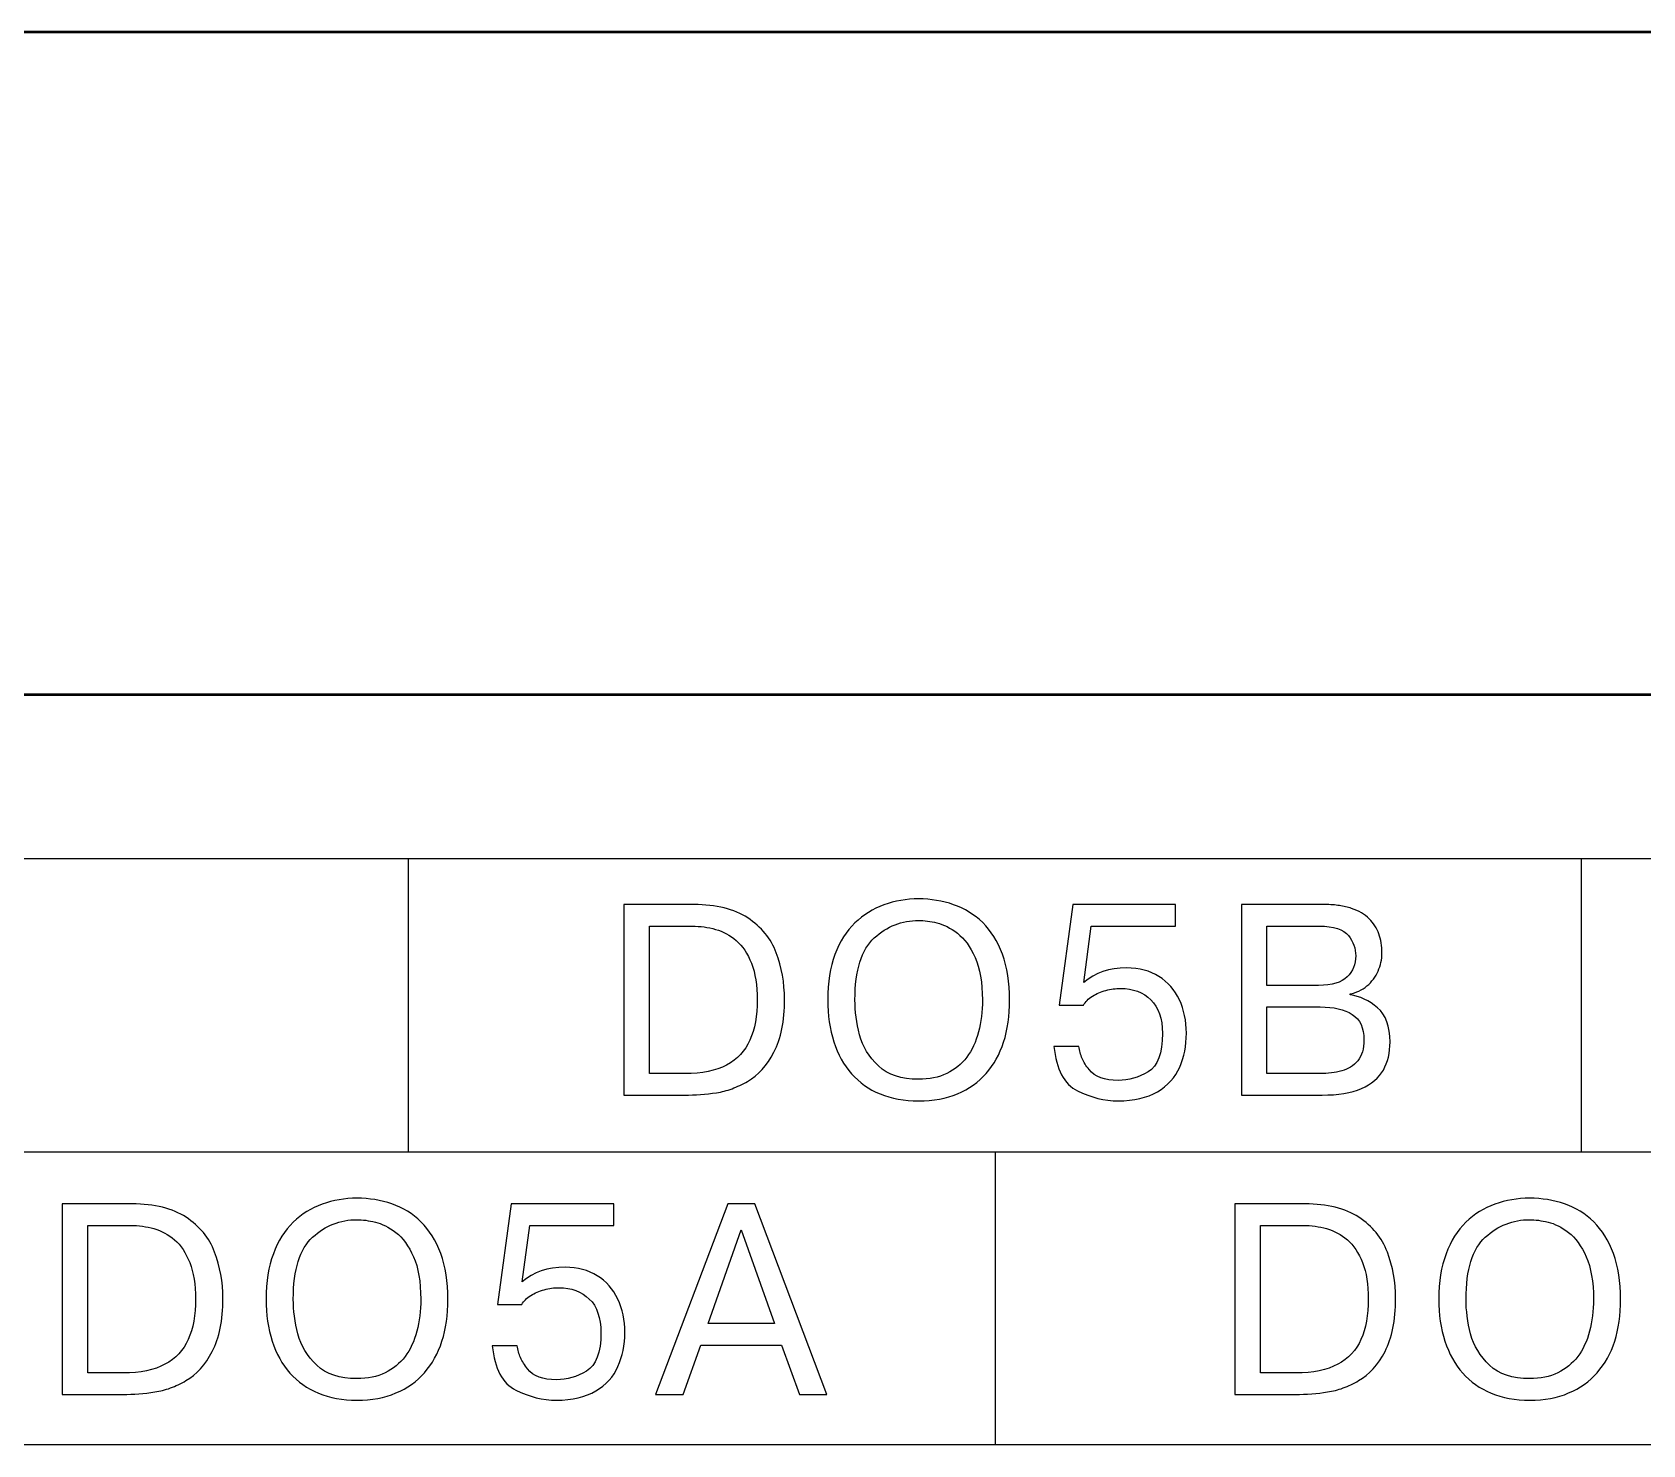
# Model space of a CAD drawing. Header units: millimetres. Extents: x 3520 to 8864, y 403 to 1747.
# Drawn here: x 5630.289 to 5631.541, y 869.368 to 870.467 of the extents above; entities that cross this region are included whole.
import ezdxf

# ---------------------------------------------------------------- set-up
doc = ezdxf.new("R2010")
doc.units = ezdxf.units.MM
doc.layers.add('main', color=5, linetype='Continuous', lineweight=50)
doc.layers.add('text', color=250, linetype='Continuous')

msp = doc.modelspace()

# ---------------------------------------------------------------- linework, layer by layer
at = {"layer": 'main', "color": 0, "linetype": 'Continuous'}
for p, q in [((5635.9879, 870.4665, 1518.358), (5628.4279, 870.4665, 1518.358)), ((5628.4279, 869.9513, 1518.358), (5635.9879, 869.9513, 1518.358))]:
    msp.add_line(p, q, dxfattribs=at)
at = {"layer": 'text', "color": 0}
for points, knots in [([(5628.8655, 869.3678, 1518.358), (5628.8655, 869.3678, 1518.358), (5635.4895, 869.3678, 1518.358), (5635.4895, 869.3678, 1518.358), (5635.4895, 869.3678, 1518.358), (5635.4895, 869.3678, 1518.358), (5635.4895, 869.8238, 1518.358), (5635.4895, 869.8238, 1518.358), (5635.4895, 869.8238, 1518.358), (5635.4895, 869.8238, 1518.358), (5628.8655, 869.8238, 1518.358), (5628.8655, 869.8238, 1518.358), (5628.8655, 869.8238, 1518.358), (5628.8655, 869.8238, 1518.358), (5628.8655, 869.3678, 1518.358), (5628.8655, 869.3678, 1518.358)], [0, 0, 0, 0, 0.25, 0.25, 0.25, 0.25, 0.5, 0.5, 0.5, 0.5, 0.75, 0.75, 0.75, 0.75, 1, 1, 1, 1]), ([(5630.7488, 869.788, 1518.358), (5630.7488, 869.788, 1518.358), (5630.8033, 869.788, 1518.358), (5630.8033, 869.788, 1518.358), (5630.8033, 869.788, 1518.358), (5630.8207, 869.788, 1518.358), (5630.8347, 869.7845, 1518.358), (5630.8452, 869.7776, 1518.358), (5630.8452, 869.7776, 1518.358), (5630.8558, 869.7706, 1518.358), (5630.8632, 869.7616, 1518.358), (5630.8674, 869.7505, 1518.358), (5630.8674, 869.7505, 1518.358), (5630.8716, 869.7394, 1518.358), (5630.8738, 869.7273, 1518.358), (5630.8738, 869.7143, 1518.358), (5630.8738, 869.7143, 1518.358), (5630.8738, 869.6973, 1518.358), (5630.871, 869.6836, 1518.358), (5630.8656, 869.6732, 1518.358), (5630.8656, 869.6732, 1518.358), (5630.8601, 869.6628, 1518.358), (5630.8533, 869.6552, 1518.358), (5630.8451, 869.6505, 1518.358), (5630.8451, 869.6505, 1518.358), (5630.8411, 869.6482, 1518.358), (5630.837, 869.6463, 1518.358), (5630.833, 869.6448, 1518.358), (5630.833, 869.6448, 1518.358), (5630.829, 869.6433, 1518.358), (5630.825, 869.6422, 1518.358), (5630.8208, 869.6416, 1518.358), (5630.8208, 869.6416, 1518.358), (5630.8128, 869.6404, 1518.358), (5630.8044, 869.6398, 1518.358), (5630.7958, 869.6398, 1518.358), (5630.7958, 869.6398, 1518.358), (5630.7958, 869.6398, 1518.358), (5630.7488, 869.6398, 1518.358), (5630.7488, 869.6398, 1518.358), (5630.7488, 869.6398, 1518.358), (5630.7488, 869.6398, 1518.358), (5630.7488, 869.788, 1518.358), (5630.7488, 869.788, 1518.358)], [0, 0, 0, 0, 0.090909, 0.090909, 0.090909, 0.090909, 0.181818, 0.181818, 0.181818, 0.181818, 0.272727, 0.272727, 0.272727, 0.272727, 0.363636, 0.363636, 0.363636, 0.363636, 0.454545, 0.454545, 0.454545, 0.454545, 0.545455, 0.545455, 0.545455, 0.545455, 0.636364, 0.636364, 0.636364, 0.636364, 0.727273, 0.727273, 0.727273, 0.727273, 0.818182, 0.818182, 0.818182, 0.818182, 0.909091, 0.909091, 0.909091, 0.909091, 1, 1, 1, 1]), ([(5630.9781, 869.6353, 1518.358), (5630.9669, 869.6353, 1518.358), (5630.9568, 869.6371, 1518.358), (5630.9481, 869.6407, 1518.358), (5630.9481, 869.6407, 1518.358), (5630.9394, 869.6443, 1518.358), (5630.932, 869.6496, 1518.358), (5630.9259, 869.6564, 1518.358), (5630.9259, 869.6564, 1518.358), (5630.9199, 869.6632, 1518.358), (5630.9153, 869.6715, 1518.358), (5630.9121, 869.6813, 1518.358), (5630.9121, 869.6813, 1518.358), (5630.909, 869.6911, 1518.358), (5630.9074, 869.702, 1518.358), (5630.9074, 869.7139, 1518.358), (5630.9074, 869.7139, 1518.358), (5630.9074, 869.7274, 1518.358), (5630.9093, 869.7391, 1518.358), (5630.913, 869.7492, 1518.358), (5630.913, 869.7492, 1518.358), (5630.9168, 869.7592, 1518.358), (5630.9219, 869.7674, 1518.358), (5630.9285, 869.7737, 1518.358), (5630.9285, 869.7737, 1518.358), (5630.935, 869.78, 1518.358), (5630.9426, 869.7847, 1518.358), (5630.9511, 869.7878, 1518.358), (5630.9511, 869.7878, 1518.358), (5630.9596, 869.7909, 1518.358), (5630.9686, 869.7924, 1518.358), (5630.9781, 869.7924, 1518.358), (5630.9781, 869.7924, 1518.358), (5630.9877, 869.7924, 1518.358), (5630.9967, 869.7909, 1518.358), (5631.0053, 869.7879, 1518.358), (5631.0053, 869.7879, 1518.358), (5631.0138, 869.7849, 1518.358), (5631.0213, 869.7803, 1518.358), (5631.0279, 869.774, 1518.358), (5631.0279, 869.774, 1518.358), (5631.0344, 869.7676, 1518.358), (5631.0395, 869.7595, 1518.358), (5631.0432, 869.7494, 1518.358), (5631.0432, 869.7494, 1518.358), (5631.0469, 869.7393, 1518.358), (5631.0488, 869.7274, 1518.358), (5631.0488, 869.7139, 1518.358), (5631.0488, 869.7139, 1518.358), (5631.0488, 869.7015, 1518.358), (5631.0473, 869.6906, 1518.358), (5631.0442, 869.6811, 1518.358), (5631.0442, 869.6811, 1518.358), (5631.0411, 869.6716, 1518.358), (5631.0366, 869.6634, 1518.358), (5631.0306, 869.6567, 1518.358), (5631.0306, 869.6567, 1518.358), (5631.0246, 869.6499, 1518.358), (5631.0172, 869.6446, 1518.358), (5631.0084, 869.6409, 1518.358), (5631.0084, 869.6409, 1518.358), (5630.9996, 869.6372, 1518.358), (5630.9895, 869.6353, 1518.358), (5630.9781, 869.6353, 1518.358)], [0, 0, 0, 0, 0.0625, 0.0625, 0.0625, 0.0625, 0.125, 0.125, 0.125, 0.125, 0.1875, 0.1875, 0.1875, 0.1875, 0.25, 0.25, 0.25, 0.25, 0.3125, 0.3125, 0.3125, 0.3125, 0.375, 0.375, 0.375, 0.375, 0.4375, 0.4375, 0.4375, 0.4375, 0.5, 0.5, 0.5, 0.5, 0.5625, 0.5625, 0.5625, 0.5625, 0.625, 0.625, 0.625, 0.625, 0.6875, 0.6875, 0.6875, 0.6875, 0.75, 0.75, 0.75, 0.75, 0.8125, 0.8125, 0.8125, 0.8125, 0.875, 0.875, 0.875, 0.875, 0.9375, 0.9375, 0.9375, 0.9375, 1, 1, 1, 1]), ([(5631.0833, 869.6777, 1518.358), (5631.0833, 869.6777, 1518.358), (5631.1027, 869.6777, 1518.358), (5631.1027, 869.6777, 1518.358), (5631.1027, 869.6777, 1518.358), (5631.1032, 869.6743, 1518.358), (5631.1041, 869.6712, 1518.358), (5631.1053, 869.6683, 1518.358), (5631.1053, 869.6683, 1518.358), (5631.1065, 869.6655, 1518.358), (5631.1083, 869.6625, 1518.358), (5631.1107, 869.6596, 1518.358), (5631.1107, 869.6596, 1518.358), (5631.1152, 869.654, 1518.358), (5631.1227, 869.6512, 1518.358), (5631.1332, 869.6512, 1518.358), (5631.1332, 869.6512, 1518.358), (5631.1414, 869.6512, 1518.358), (5631.1492, 869.6534, 1518.358), (5631.1566, 869.6579, 1518.358), (5631.1566, 869.6579, 1518.358), (5631.164, 869.6623, 1518.358), (5631.1677, 869.6723, 1518.358), (5631.1677, 869.6878, 1518.358), (5631.1677, 869.6878, 1518.358), (5631.1677, 869.6994, 1518.358), (5631.1647, 869.7081, 1518.358), (5631.1587, 869.714, 1518.358), (5631.1587, 869.714, 1518.358), (5631.1528, 869.7198, 1518.358), (5631.1449, 869.7228, 1518.358), (5631.1351, 869.7228, 1518.358), (5631.1351, 869.7228, 1518.358), (5631.1313, 869.7228, 1518.358), (5631.1275, 869.7222, 1518.358), (5631.1237, 869.7212, 1518.358), (5631.1237, 869.7212, 1518.358), (5631.1199, 869.7202, 1518.358), (5631.1165, 869.7187, 1518.358), (5631.1133, 869.7167, 1518.358), (5631.1133, 869.7167, 1518.358), (5631.1101, 869.7147, 1518.358), (5631.1077, 869.7124, 1518.358), (5631.1062, 869.7098, 1518.358), (5631.1062, 869.7098, 1518.358), (5631.1062, 869.7098, 1518.358), (5631.0874, 869.7098, 1518.358), (5631.0874, 869.7098, 1518.358), (5631.0874, 869.7098, 1518.358), (5631.0874, 869.7098, 1518.358), (5631.0979, 869.788, 1518.358), (5631.0979, 869.788, 1518.358), (5631.0979, 869.788, 1518.358), (5631.0979, 869.788, 1518.358), (5631.1779, 869.788, 1518.358), (5631.1779, 869.788, 1518.358), (5631.1779, 869.788, 1518.358), (5631.1779, 869.788, 1518.358), (5631.1779, 869.7712, 1518.358), (5631.1779, 869.7712, 1518.358), (5631.1779, 869.7712, 1518.358), (5631.1779, 869.7712, 1518.358), (5631.1124, 869.7712, 1518.358), (5631.1124, 869.7712, 1518.358), (5631.1124, 869.7712, 1518.358), (5631.1124, 869.7712, 1518.358), (5631.1066, 869.7274, 1518.358), (5631.1066, 869.7274, 1518.358), (5631.1066, 869.7274, 1518.358), (5631.1153, 869.7349, 1518.358), (5631.1264, 869.7387, 1518.358), (5631.1399, 869.7387, 1518.358), (5631.1399, 869.7387, 1518.358), (5631.1496, 869.7387, 1518.358), (5631.158, 869.7365, 1518.358), (5631.165, 869.7321, 1518.358), (5631.165, 869.7321, 1518.358), (5631.172, 869.7277, 1518.358), (5631.1773, 869.7217, 1518.358), (5631.1809, 869.714, 1518.358), (5631.1809, 869.714, 1518.358), (5631.1845, 869.7063, 1518.358), (5631.1863, 869.6976, 1518.358), (5631.1863, 869.688, 1518.358), (5631.1863, 869.688, 1518.358), (5631.1863, 869.6782, 1518.358), (5631.1846, 869.6694, 1518.358), (5631.1811, 869.6615, 1518.358), (5631.1811, 869.6615, 1518.358), (5631.1776, 869.6536, 1518.358), (5631.1718, 869.6472, 1518.358), (5631.1638, 869.6424, 1518.358), (5631.1638, 869.6424, 1518.358), (5631.1558, 869.6377, 1518.358), (5631.1456, 869.6353, 1518.358), (5631.1332, 869.6353, 1518.358), (5631.1332, 869.6353, 1518.358), (5631.1227, 869.6353, 1518.358), (5631.1122, 869.6379, 1518.358), (5631.1017, 869.6431, 1518.358), (5631.1017, 869.6431, 1518.358), (5631.0912, 869.6482, 1518.358), (5631.0851, 869.6598, 1518.358), (5631.0833, 869.6777, 1518.358)], [0, 0, 0, 0, 0.038462, 0.038462, 0.038462, 0.038462, 0.076923, 0.076923, 0.076923, 0.076923, 0.115385, 0.115385, 0.115385, 0.115385, 0.153846, 0.153846, 0.153846, 0.153846, 0.192308, 0.192308, 0.192308, 0.192308, 0.230769, 0.230769, 0.230769, 0.230769, 0.269231, 0.269231, 0.269231, 0.269231, 0.307692, 0.307692, 0.307692, 0.307692, 0.346154, 0.346154, 0.346154, 0.346154, 0.384615, 0.384615, 0.384615, 0.384615, 0.423077, 0.423077, 0.423077, 0.423077, 0.461538, 0.461538, 0.461538, 0.461538, 0.5, 0.5, 0.5, 0.5, 0.538462, 0.538462, 0.538462, 0.538462, 0.576923, 0.576923, 0.576923, 0.576923, 0.615385, 0.615385, 0.615385, 0.615385, 0.653846, 0.653846, 0.653846, 0.653846, 0.692308, 0.692308, 0.692308, 0.692308, 0.730769, 0.730769, 0.730769, 0.730769, 0.769231, 0.769231, 0.769231, 0.769231, 0.807692, 0.807692, 0.807692, 0.807692, 0.846154, 0.846154, 0.846154, 0.846154, 0.884615, 0.884615, 0.884615, 0.884615, 0.923077, 0.923077, 0.923077, 0.923077, 0.961538, 0.961538, 0.961538, 0.961538, 1, 1, 1, 1]), ([(5631.2291, 869.788, 1518.358), (5631.2291, 869.788, 1518.358), (5631.2941, 869.788, 1518.358), (5631.2941, 869.788, 1518.358), (5631.2941, 869.788, 1518.358), (5631.2983, 869.788, 1518.358), (5631.302, 869.7877, 1518.358), (5631.3053, 869.7872, 1518.358), (5631.3053, 869.7872, 1518.358), (5631.3086, 869.7868, 1518.358), (5631.3118, 869.786, 1518.358), (5631.3148, 869.785, 1518.358), (5631.3148, 869.785, 1518.358), (5631.3204, 869.7831, 1518.358), (5631.325, 869.7804, 1518.358), (5631.3285, 869.777, 1518.358), (5631.3285, 869.777, 1518.358), (5631.3319, 869.7736, 1518.358), (5631.3344, 869.7696, 1518.358), (5631.336, 869.7652, 1518.358), (5631.336, 869.7652, 1518.358), (5631.3376, 869.7607, 1518.358), (5631.3384, 869.7558, 1518.358), (5631.3384, 869.7502, 1518.358), (5631.3384, 869.7502, 1518.358), (5631.3384, 869.7453, 1518.358), (5631.3374, 869.7407, 1518.358), (5631.3354, 869.7362, 1518.358), (5631.3354, 869.7362, 1518.358), (5631.3335, 869.7317, 1518.358), (5631.3306, 869.7279, 1518.358), (5631.3267, 869.7247, 1518.358), (5631.3267, 869.7247, 1518.358), (5631.3229, 869.7215, 1518.358), (5631.3185, 869.7194, 1518.358), (5631.3136, 869.7185, 1518.358), (5631.3136, 869.7185, 1518.358), (5631.3136, 869.7185, 1518.358), (5631.3136, 869.7179, 1518.358), (5631.3136, 869.7179, 1518.358), (5631.3136, 869.7179, 1518.358), (5631.3213, 869.7167, 1518.358), (5631.3284, 869.7132, 1518.358), (5631.3349, 869.7077, 1518.358), (5631.3349, 869.7077, 1518.358), (5631.3415, 869.7022, 1518.358), (5631.3447, 869.6933, 1518.358), (5631.3447, 869.6811, 1518.358), (5631.3447, 869.6811, 1518.358), (5631.3447, 869.6728, 1518.358), (5631.343, 869.6655, 1518.358), (5631.3395, 869.6593, 1518.358), (5631.3395, 869.6593, 1518.358), (5631.336, 869.6532, 1518.358), (5631.3303, 869.6484, 1518.358), (5631.3224, 869.6449, 1518.358), (5631.3224, 869.6449, 1518.358), (5631.3145, 869.6415, 1518.358), (5631.3043, 869.6398, 1518.358), (5631.2918, 869.6398, 1518.358), (5631.2918, 869.6398, 1518.358), (5631.2918, 869.6398, 1518.358), (5631.2291, 869.6398, 1518.358), (5631.2291, 869.6398, 1518.358), (5631.2291, 869.6398, 1518.358), (5631.2291, 869.6398, 1518.358), (5631.2291, 869.788, 1518.358), (5631.2291, 869.788, 1518.358)], [0, 0, 0, 0, 0.058824, 0.058824, 0.058824, 0.058824, 0.117647, 0.117647, 0.117647, 0.117647, 0.176471, 0.176471, 0.176471, 0.176471, 0.235294, 0.235294, 0.235294, 0.235294, 0.294118, 0.294118, 0.294118, 0.294118, 0.352941, 0.352941, 0.352941, 0.352941, 0.411765, 0.411765, 0.411765, 0.411765, 0.470588, 0.470588, 0.470588, 0.470588, 0.529412, 0.529412, 0.529412, 0.529412, 0.588235, 0.588235, 0.588235, 0.588235, 0.647059, 0.647059, 0.647059, 0.647059, 0.705882, 0.705882, 0.705882, 0.705882, 0.764706, 0.764706, 0.764706, 0.764706, 0.823529, 0.823529, 0.823529, 0.823529, 0.882353, 0.882353, 0.882353, 0.882353, 0.941176, 0.941176, 0.941176, 0.941176, 1, 1, 1, 1]), ([(5630.7687, 869.7712, 1518.358), (5630.7687, 869.7712, 1518.358), (5630.7687, 869.6565, 1518.358), (5630.7687, 869.6565, 1518.358), (5630.7687, 869.6565, 1518.358), (5630.7687, 869.6565, 1518.358), (5630.7964, 869.6565, 1518.358), (5630.7964, 869.6565, 1518.358), (5630.7964, 869.6565, 1518.358), (5630.8097, 869.6565, 1518.358), (5630.8204, 869.6587, 1518.358), (5630.8288, 869.6632, 1518.358), (5630.8288, 869.6632, 1518.358), (5630.8371, 869.6676, 1518.358), (5630.8432, 869.6741, 1518.358), (5630.8469, 869.6826, 1518.358), (5630.8469, 869.6826, 1518.358), (5630.8507, 869.6911, 1518.358), (5630.8526, 869.7015, 1518.358), (5630.8526, 869.7139, 1518.358), (5630.8526, 869.7139, 1518.358), (5630.8526, 869.7252, 1518.358), (5630.8511, 869.7347, 1518.358), (5630.8481, 869.7423, 1518.358), (5630.8481, 869.7423, 1518.358), (5630.8451, 869.7499, 1518.358), (5630.8411, 869.7558, 1518.358), (5630.8363, 869.76, 1518.358), (5630.8363, 869.76, 1518.358), (5630.8314, 869.7642, 1518.358), (5630.8261, 869.7671, 1518.358), (5630.8202, 869.7687, 1518.358), (5630.8202, 869.7687, 1518.358), (5630.8143, 869.7704, 1518.358), (5630.8083, 869.7712, 1518.358), (5630.8021, 869.7712, 1518.358), (5630.8021, 869.7712, 1518.358), (5630.8021, 869.7712, 1518.358), (5630.7687, 869.7712, 1518.358), (5630.7687, 869.7712, 1518.358)], [0, 0, 0, 0, 0.1, 0.1, 0.1, 0.1, 0.2, 0.2, 0.2, 0.2, 0.3, 0.3, 0.3, 0.3, 0.4, 0.4, 0.4, 0.4, 0.5, 0.5, 0.5, 0.5, 0.6, 0.6, 0.6, 0.6, 0.7, 0.7, 0.7, 0.7, 0.8, 0.8, 0.8, 0.8, 0.9, 0.9, 0.9, 0.9, 1, 1, 1, 1]), ([(5630.9781, 869.6521, 1518.358), (5630.9863, 869.6521, 1518.358), (5630.9936, 869.6536, 1518.358), (5631, 869.6566, 1518.358), (5631, 869.6566, 1518.358), (5631.0062, 869.6597, 1518.358), (5631.0114, 869.6639, 1518.358), (5631.0155, 869.6693, 1518.358), (5631.0155, 869.6693, 1518.358), (5631.0196, 869.6747, 1518.358), (5631.0226, 869.6812, 1518.358), (5631.0247, 869.6889, 1518.358), (5631.0247, 869.6889, 1518.358), (5631.0267, 869.6965, 1518.358), (5631.0277, 869.7048, 1518.358), (5631.0277, 869.7139, 1518.358), (5631.0277, 869.7139, 1518.358), (5631.0277, 869.7274, 1518.358), (5631.0258, 869.7384, 1518.358), (5631.022, 869.7468, 1518.358), (5631.022, 869.7468, 1518.358), (5631.0183, 869.7553, 1518.358), (5631.0137, 869.7616, 1518.358), (5631.0082, 869.7657, 1518.358), (5631.0082, 869.7657, 1518.358), (5631.0028, 869.7699, 1518.358), (5630.9975, 869.7725, 1518.358), (5630.9923, 869.7738, 1518.358), (5630.9923, 869.7738, 1518.358), (5630.9872, 869.775, 1518.358), (5630.9824, 869.7756, 1518.358), (5630.9781, 869.7756, 1518.358), (5630.9781, 869.7756, 1518.358), (5630.9651, 869.7756, 1518.358), (5630.9536, 869.7711, 1518.358), (5630.9436, 869.7621, 1518.358), (5630.9436, 869.7621, 1518.358), (5630.9336, 869.753, 1518.358), (5630.9286, 869.7369, 1518.358), (5630.9286, 869.7139, 1518.358), (5630.9286, 869.7139, 1518.358), (5630.9286, 869.7051, 1518.358), (5630.9298, 869.696, 1518.358), (5630.9322, 869.6868, 1518.358), (5630.9322, 869.6868, 1518.358), (5630.9346, 869.6775, 1518.358), (5630.9395, 869.6695, 1518.358), (5630.9468, 869.6625, 1518.358), (5630.9468, 869.6625, 1518.358), (5630.9542, 869.6556, 1518.358), (5630.9646, 869.6521, 1518.358), (5630.9781, 869.6521, 1518.358)], [0, 0, 0, 0, 0.076923, 0.076923, 0.076923, 0.076923, 0.153846, 0.153846, 0.153846, 0.153846, 0.230769, 0.230769, 0.230769, 0.230769, 0.307692, 0.307692, 0.307692, 0.307692, 0.384615, 0.384615, 0.384615, 0.384615, 0.461538, 0.461538, 0.461538, 0.461538, 0.538462, 0.538462, 0.538462, 0.538462, 0.615385, 0.615385, 0.615385, 0.615385, 0.692308, 0.692308, 0.692308, 0.692308, 0.769231, 0.769231, 0.769231, 0.769231, 0.846154, 0.846154, 0.846154, 0.846154, 0.923077, 0.923077, 0.923077, 0.923077, 1, 1, 1, 1]), ([(5631.249, 869.7712, 1518.358), (5631.249, 869.7712, 1518.358), (5631.249, 869.7251, 1518.358), (5631.249, 869.7251, 1518.358), (5631.249, 869.7251, 1518.358), (5631.249, 869.7251, 1518.358), (5631.289, 869.7251, 1518.358), (5631.289, 869.7251, 1518.358), (5631.289, 869.7251, 1518.358), (5631.2996, 869.7251, 1518.358), (5631.3071, 869.7273, 1518.358), (5631.3114, 869.7317, 1518.358), (5631.3114, 869.7317, 1518.358), (5631.3158, 869.7361, 1518.358), (5631.318, 869.7416, 1518.358), (5631.318, 869.7482, 1518.358), (5631.318, 869.7482, 1518.358), (5631.318, 869.7538, 1518.358), (5631.3161, 869.7591, 1518.358), (5631.3124, 869.7639, 1518.358), (5631.3124, 869.7639, 1518.358), (5631.3086, 869.7688, 1518.358), (5631.301, 869.7712, 1518.358), (5631.2897, 869.7712, 1518.358), (5631.2897, 869.7712, 1518.358), (5631.2897, 869.7712, 1518.358), (5631.249, 869.7712, 1518.358), (5631.249, 869.7712, 1518.358)], [0, 0, 0, 0, 0.142857, 0.142857, 0.142857, 0.142857, 0.285714, 0.285714, 0.285714, 0.285714, 0.428571, 0.428571, 0.428571, 0.428571, 0.571429, 0.571429, 0.571429, 0.571429, 0.714286, 0.714286, 0.714286, 0.714286, 0.857143, 0.857143, 0.857143, 0.857143, 1, 1, 1, 1]), ([(5631.249, 869.7084, 1518.358), (5631.249, 869.7084, 1518.358), (5631.249, 869.6565, 1518.358), (5631.249, 869.6565, 1518.358), (5631.249, 869.6565, 1518.358), (5631.249, 869.6565, 1518.358), (5631.2903, 869.6565, 1518.358), (5631.2903, 869.6565, 1518.358), (5631.2903, 869.6565, 1518.358), (5631.2964, 869.6565, 1518.358), (5631.302, 869.6572, 1518.358), (5631.3071, 869.6586, 1518.358), (5631.3071, 869.6586, 1518.358), (5631.3122, 869.66, 1518.358), (5631.3164, 869.6626, 1518.358), (5631.3196, 869.6665, 1518.358), (5631.3196, 869.6665, 1518.358), (5631.3228, 869.6704, 1518.358), (5631.3244, 869.6758, 1518.358), (5631.3244, 869.6828, 1518.358), (5631.3244, 869.6828, 1518.358), (5631.3244, 869.6922, 1518.358), (5631.3214, 869.6988, 1518.358), (5631.3153, 869.7026, 1518.358), (5631.3153, 869.7026, 1518.358), (5631.3092, 869.7065, 1518.358), (5631.3008, 869.7084, 1518.358), (5631.2903, 869.7084, 1518.358), (5631.2903, 869.7084, 1518.358), (5631.2903, 869.7084, 1518.358), (5631.249, 869.7084, 1518.358), (5631.249, 869.7084, 1518.358)], [0, 0, 0, 0, 0.125, 0.125, 0.125, 0.125, 0.25, 0.25, 0.25, 0.25, 0.375, 0.375, 0.375, 0.375, 0.5, 0.5, 0.5, 0.5, 0.625, 0.625, 0.625, 0.625, 0.75, 0.75, 0.75, 0.75, 0.875, 0.875, 0.875, 0.875, 1, 1, 1, 1]), ([(5630.312, 869.5552, 1518.358), (5630.312, 869.5552, 1518.358), (5630.3665, 869.5552, 1518.358), (5630.3665, 869.5552, 1518.358), (5630.3665, 869.5552, 1518.358), (5630.3839, 869.5552, 1518.358), (5630.3979, 869.5517, 1518.358), (5630.4084, 869.5448, 1518.358), (5630.4084, 869.5448, 1518.358), (5630.419, 869.5379, 1518.358), (5630.4264, 869.5288, 1518.358), (5630.4306, 869.5177, 1518.358), (5630.4306, 869.5177, 1518.358), (5630.4349, 869.5066, 1518.358), (5630.437, 869.4945, 1518.358), (5630.437, 869.4815, 1518.358), (5630.437, 869.4815, 1518.358), (5630.437, 869.4645, 1518.358), (5630.4343, 869.4508, 1518.358), (5630.4288, 869.4404, 1518.358), (5630.4288, 869.4404, 1518.358), (5630.4234, 869.4301, 1518.358), (5630.4166, 869.4225, 1518.358), (5630.4083, 869.4177, 1518.358), (5630.4083, 869.4177, 1518.358), (5630.4043, 869.4154, 1518.358), (5630.4003, 869.4135, 1518.358), (5630.3963, 869.412, 1518.358), (5630.3963, 869.412, 1518.358), (5630.3922, 869.4105, 1518.358), (5630.3882, 869.4095, 1518.358), (5630.3841, 869.4089, 1518.358), (5630.3841, 869.4089, 1518.358), (5630.376, 869.4076, 1518.358), (5630.3677, 869.407, 1518.358), (5630.359, 869.407, 1518.358), (5630.359, 869.407, 1518.358), (5630.359, 869.407, 1518.358), (5630.312, 869.407, 1518.358), (5630.312, 869.407, 1518.358), (5630.312, 869.407, 1518.358), (5630.312, 869.407, 1518.358), (5630.312, 869.5552, 1518.358), (5630.312, 869.5552, 1518.358)], [0, 0, 0, 0, 0.090909, 0.090909, 0.090909, 0.090909, 0.181818, 0.181818, 0.181818, 0.181818, 0.272727, 0.272727, 0.272727, 0.272727, 0.363636, 0.363636, 0.363636, 0.363636, 0.454545, 0.454545, 0.454545, 0.454545, 0.545455, 0.545455, 0.545455, 0.545455, 0.636364, 0.636364, 0.636364, 0.636364, 0.727273, 0.727273, 0.727273, 0.727273, 0.818182, 0.818182, 0.818182, 0.818182, 0.909091, 0.909091, 0.909091, 0.909091, 1, 1, 1, 1]), ([(5630.5413, 869.4025, 1518.358), (5630.5301, 869.4025, 1518.358), (5630.5201, 869.4043, 1518.358), (5630.5113, 869.408, 1518.358), (5630.5113, 869.408, 1518.358), (5630.5026, 869.4116, 1518.358), (5630.4952, 869.4168, 1518.358), (5630.4892, 869.4236, 1518.358), (5630.4892, 869.4236, 1518.358), (5630.4831, 869.4304, 1518.358), (5630.4786, 869.4387, 1518.358), (5630.4754, 869.4485, 1518.358), (5630.4754, 869.4485, 1518.358), (5630.4722, 869.4583, 1518.358), (5630.4706, 869.4692, 1518.358), (5630.4706, 869.4811, 1518.358), (5630.4706, 869.4811, 1518.358), (5630.4706, 869.4946, 1518.358), (5630.4725, 869.5064, 1518.358), (5630.4763, 869.5164, 1518.358), (5630.4763, 869.5164, 1518.358), (5630.48, 869.5264, 1518.358), (5630.4851, 869.5346, 1518.358), (5630.4917, 869.5409, 1518.358), (5630.4917, 869.5409, 1518.358), (5630.4982, 869.5473, 1518.358), (5630.5058, 869.552, 1518.358), (5630.5143, 869.555, 1518.358), (5630.5143, 869.555, 1518.358), (5630.5228, 869.5581, 1518.358), (5630.5318, 869.5596, 1518.358), (5630.5413, 869.5596, 1518.358), (5630.5413, 869.5596, 1518.358), (5630.5509, 869.5596, 1518.358), (5630.5599, 869.5581, 1518.358), (5630.5685, 869.5552, 1518.358), (5630.5685, 869.5552, 1518.358), (5630.577, 869.5522, 1518.358), (5630.5846, 869.5475, 1518.358), (5630.5911, 869.5412, 1518.358), (5630.5911, 869.5412, 1518.358), (5630.5976, 869.5349, 1518.358), (5630.6027, 869.5267, 1518.358), (5630.6064, 869.5166, 1518.358), (5630.6064, 869.5166, 1518.358), (5630.6101, 869.5065, 1518.358), (5630.612, 869.4946, 1518.358), (5630.612, 869.4811, 1518.358), (5630.612, 869.4811, 1518.358), (5630.612, 869.4688, 1518.358), (5630.6105, 869.4578, 1518.358), (5630.6074, 869.4483, 1518.358), (5630.6074, 869.4483, 1518.358), (5630.6043, 869.4388, 1518.358), (5630.5998, 869.4307, 1518.358), (5630.5938, 869.4239, 1518.358), (5630.5938, 869.4239, 1518.358), (5630.5878, 869.4171, 1518.358), (5630.5804, 869.4118, 1518.358), (5630.5716, 869.4081, 1518.358), (5630.5716, 869.4081, 1518.358), (5630.5629, 869.4044, 1518.358), (5630.5527, 869.4025, 1518.358), (5630.5413, 869.4025, 1518.358)], [0, 0, 0, 0, 0.0625, 0.0625, 0.0625, 0.0625, 0.125, 0.125, 0.125, 0.125, 0.1875, 0.1875, 0.1875, 0.1875, 0.25, 0.25, 0.25, 0.25, 0.3125, 0.3125, 0.3125, 0.3125, 0.375, 0.375, 0.375, 0.375, 0.4375, 0.4375, 0.4375, 0.4375, 0.5, 0.5, 0.5, 0.5, 0.5625, 0.5625, 0.5625, 0.5625, 0.625, 0.625, 0.625, 0.625, 0.6875, 0.6875, 0.6875, 0.6875, 0.75, 0.75, 0.75, 0.75, 0.8125, 0.8125, 0.8125, 0.8125, 0.875, 0.875, 0.875, 0.875, 0.9375, 0.9375, 0.9375, 0.9375, 1, 1, 1, 1]), ([(5630.6465, 869.4449, 1518.358), (5630.6465, 869.4449, 1518.358), (5630.666, 869.4449, 1518.358), (5630.666, 869.4449, 1518.358), (5630.666, 869.4449, 1518.358), (5630.6664, 869.4415, 1518.358), (5630.6673, 869.4384, 1518.358), (5630.6685, 869.4356, 1518.358), (5630.6685, 869.4356, 1518.358), (5630.6698, 869.4327, 1518.358), (5630.6716, 869.4298, 1518.358), (5630.6739, 869.4268, 1518.358), (5630.6739, 869.4268, 1518.358), (5630.6784, 869.4212, 1518.358), (5630.6859, 869.4184, 1518.358), (5630.6964, 869.4184, 1518.358), (5630.6964, 869.4184, 1518.358), (5630.7047, 869.4184, 1518.358), (5630.7124, 869.4207, 1518.358), (5630.7199, 869.4251, 1518.358), (5630.7199, 869.4251, 1518.358), (5630.7273, 869.4296, 1518.358), (5630.731, 869.4395, 1518.358), (5630.731, 869.455, 1518.358), (5630.731, 869.455, 1518.358), (5630.731, 869.4666, 1518.358), (5630.728, 869.4754, 1518.358), (5630.722, 869.4812, 1518.358), (5630.722, 869.4812, 1518.358), (5630.716, 869.4871, 1518.358), (5630.7081, 869.49, 1518.358), (5630.6983, 869.49, 1518.358), (5630.6983, 869.49, 1518.358), (5630.6945, 869.49, 1518.358), (5630.6907, 869.4895, 1518.358), (5630.6869, 869.4884, 1518.358), (5630.6869, 869.4884, 1518.358), (5630.6831, 869.4874, 1518.358), (5630.6797, 869.4859, 1518.358), (5630.6765, 869.4839, 1518.358), (5630.6765, 869.4839, 1518.358), (5630.6733, 869.4819, 1518.358), (5630.671, 869.4796, 1518.358), (5630.6694, 869.477, 1518.358), (5630.6694, 869.477, 1518.358), (5630.6694, 869.477, 1518.358), (5630.6506, 869.477, 1518.358), (5630.6506, 869.477, 1518.358), (5630.6506, 869.477, 1518.358), (5630.6506, 869.477, 1518.358), (5630.6611, 869.5552, 1518.358), (5630.6611, 869.5552, 1518.358), (5630.6611, 869.5552, 1518.358), (5630.6611, 869.5552, 1518.358), (5630.7411, 869.5552, 1518.358), (5630.7411, 869.5552, 1518.358), (5630.7411, 869.5552, 1518.358), (5630.7411, 869.5552, 1518.358), (5630.7411, 869.5384, 1518.358), (5630.7411, 869.5384, 1518.358), (5630.7411, 869.5384, 1518.358), (5630.7411, 869.5384, 1518.358), (5630.6757, 869.5384, 1518.358), (5630.6757, 869.5384, 1518.358), (5630.6757, 869.5384, 1518.358), (5630.6757, 869.5384, 1518.358), (5630.6698, 869.4946, 1518.358), (5630.6698, 869.4946, 1518.358), (5630.6698, 869.4946, 1518.358), (5630.6785, 869.5021, 1518.358), (5630.6896, 869.5059, 1518.358), (5630.7032, 869.5059, 1518.358), (5630.7032, 869.5059, 1518.358), (5630.7129, 869.5059, 1518.358), (5630.7212, 869.5037, 1518.358), (5630.7282, 869.4993, 1518.358), (5630.7282, 869.4993, 1518.358), (5630.7352, 869.495, 1518.358), (5630.7405, 869.4889, 1518.358), (5630.7441, 869.4812, 1518.358), (5630.7441, 869.4812, 1518.358), (5630.7478, 869.4735, 1518.358), (5630.7496, 869.4648, 1518.358), (5630.7496, 869.4552, 1518.358), (5630.7496, 869.4552, 1518.358), (5630.7496, 869.4455, 1518.358), (5630.7478, 869.4366, 1518.358), (5630.7443, 869.4287, 1518.358), (5630.7443, 869.4287, 1518.358), (5630.7408, 869.4208, 1518.358), (5630.735, 869.4144, 1518.358), (5630.727, 869.4097, 1518.358), (5630.727, 869.4097, 1518.358), (5630.719, 869.4049, 1518.358), (5630.7088, 869.4025, 1518.358), (5630.6964, 869.4025, 1518.358), (5630.6964, 869.4025, 1518.358), (5630.6859, 869.4025, 1518.358), (5630.6754, 869.4051, 1518.358), (5630.6649, 869.4103, 1518.358), (5630.6649, 869.4103, 1518.358), (5630.6545, 869.4154, 1518.358), (5630.6483, 869.427, 1518.358), (5630.6465, 869.4449, 1518.358)], [0, 0, 0, 0, 0.038462, 0.038462, 0.038462, 0.038462, 0.076923, 0.076923, 0.076923, 0.076923, 0.115385, 0.115385, 0.115385, 0.115385, 0.153846, 0.153846, 0.153846, 0.153846, 0.192308, 0.192308, 0.192308, 0.192308, 0.230769, 0.230769, 0.230769, 0.230769, 0.269231, 0.269231, 0.269231, 0.269231, 0.307692, 0.307692, 0.307692, 0.307692, 0.346154, 0.346154, 0.346154, 0.346154, 0.384615, 0.384615, 0.384615, 0.384615, 0.423077, 0.423077, 0.423077, 0.423077, 0.461538, 0.461538, 0.461538, 0.461538, 0.5, 0.5, 0.5, 0.5, 0.538462, 0.538462, 0.538462, 0.538462, 0.576923, 0.576923, 0.576923, 0.576923, 0.615385, 0.615385, 0.615385, 0.615385, 0.653846, 0.653846, 0.653846, 0.653846, 0.692308, 0.692308, 0.692308, 0.692308, 0.730769, 0.730769, 0.730769, 0.730769, 0.769231, 0.769231, 0.769231, 0.769231, 0.807692, 0.807692, 0.807692, 0.807692, 0.846154, 0.846154, 0.846154, 0.846154, 0.884615, 0.884615, 0.884615, 0.884615, 0.923077, 0.923077, 0.923077, 0.923077, 0.961538, 0.961538, 0.961538, 0.961538, 1, 1, 1, 1]), ([(5630.8088, 869.4453, 1518.358), (5630.8088, 869.4453, 1518.358), (5630.7949, 869.407, 1518.358), (5630.7949, 869.407, 1518.358), (5630.7949, 869.407, 1518.358), (5630.7949, 869.407, 1518.358), (5630.7735, 869.407, 1518.358), (5630.7735, 869.407, 1518.358), (5630.7735, 869.407, 1518.358), (5630.7735, 869.407, 1518.358), (5630.8296, 869.5552, 1518.358), (5630.8296, 869.5552, 1518.358), (5630.8296, 869.5552, 1518.358), (5630.8296, 869.5552, 1518.358), (5630.8508, 869.5552, 1518.358), (5630.8508, 869.5552, 1518.358), (5630.8508, 869.5552, 1518.358), (5630.8508, 869.5552, 1518.358), (5630.9068, 869.407, 1518.358), (5630.9068, 869.407, 1518.358), (5630.9068, 869.407, 1518.358), (5630.9068, 869.407, 1518.358), (5630.8855, 869.407, 1518.358), (5630.8855, 869.407, 1518.358), (5630.8855, 869.407, 1518.358), (5630.8855, 869.407, 1518.358), (5630.8715, 869.4453, 1518.358), (5630.8715, 869.4453, 1518.358), (5630.8715, 869.4453, 1518.358), (5630.8715, 869.4453, 1518.358), (5630.8088, 869.4453, 1518.358), (5630.8088, 869.4453, 1518.358)], [0, 0, 0, 0, 0.125, 0.125, 0.125, 0.125, 0.25, 0.25, 0.25, 0.25, 0.375, 0.375, 0.375, 0.375, 0.5, 0.5, 0.5, 0.5, 0.625, 0.625, 0.625, 0.625, 0.75, 0.75, 0.75, 0.75, 0.875, 0.875, 0.875, 0.875, 1, 1, 1, 1]), ([(5631.224, 869.5552, 1518.358), (5631.224, 869.5552, 1518.358), (5631.2785, 869.5552, 1518.358), (5631.2785, 869.5552, 1518.358), (5631.2785, 869.5552, 1518.358), (5631.2959, 869.5552, 1518.358), (5631.3099, 869.5517, 1518.358), (5631.3204, 869.5448, 1518.358), (5631.3204, 869.5448, 1518.358), (5631.331, 869.5379, 1518.358), (5631.3384, 869.5288, 1518.358), (5631.3426, 869.5177, 1518.358), (5631.3426, 869.5177, 1518.358), (5631.3469, 869.5066, 1518.358), (5631.349, 869.4945, 1518.358), (5631.349, 869.4815, 1518.358), (5631.349, 869.4815, 1518.358), (5631.349, 869.4645, 1518.358), (5631.3463, 869.4508, 1518.358), (5631.3408, 869.4404, 1518.358), (5631.3408, 869.4404, 1518.358), (5631.3354, 869.4301, 1518.358), (5631.3286, 869.4225, 1518.358), (5631.3203, 869.4177, 1518.358), (5631.3203, 869.4177, 1518.358), (5631.3163, 869.4154, 1518.358), (5631.3123, 869.4135, 1518.358), (5631.3083, 869.412, 1518.358), (5631.3083, 869.412, 1518.358), (5631.3042, 869.4105, 1518.358), (5631.3002, 869.4095, 1518.358), (5631.2961, 869.4089, 1518.358), (5631.2961, 869.4089, 1518.358), (5631.288, 869.4076, 1518.358), (5631.2797, 869.407, 1518.358), (5631.271, 869.407, 1518.358), (5631.271, 869.407, 1518.358), (5631.271, 869.407, 1518.358), (5631.224, 869.407, 1518.358), (5631.224, 869.407, 1518.358), (5631.224, 869.407, 1518.358), (5631.224, 869.407, 1518.358), (5631.224, 869.5552, 1518.358), (5631.224, 869.5552, 1518.358)], [0, 0, 0, 0, 0.090909, 0.090909, 0.090909, 0.090909, 0.181818, 0.181818, 0.181818, 0.181818, 0.272727, 0.272727, 0.272727, 0.272727, 0.363636, 0.363636, 0.363636, 0.363636, 0.454545, 0.454545, 0.454545, 0.454545, 0.545455, 0.545455, 0.545455, 0.545455, 0.636364, 0.636364, 0.636364, 0.636364, 0.727273, 0.727273, 0.727273, 0.727273, 0.818182, 0.818182, 0.818182, 0.818182, 0.909091, 0.909091, 0.909091, 0.909091, 1, 1, 1, 1]), ([(5631.4533, 869.4025, 1518.358), (5631.4421, 869.4025, 1518.358), (5631.4321, 869.4043, 1518.358), (5631.4233, 869.408, 1518.358), (5631.4233, 869.408, 1518.358), (5631.4146, 869.4116, 1518.358), (5631.4072, 869.4168, 1518.358), (5631.4012, 869.4236, 1518.358), (5631.4012, 869.4236, 1518.358), (5631.3951, 869.4304, 1518.358), (5631.3906, 869.4387, 1518.358), (5631.3874, 869.4485, 1518.358), (5631.3874, 869.4485, 1518.358), (5631.3842, 869.4583, 1518.358), (5631.3826, 869.4692, 1518.358), (5631.3826, 869.4811, 1518.358), (5631.3826, 869.4811, 1518.358), (5631.3826, 869.4946, 1518.358), (5631.3845, 869.5064, 1518.358), (5631.3883, 869.5164, 1518.358), (5631.3883, 869.5164, 1518.358), (5631.392, 869.5264, 1518.358), (5631.3971, 869.5346, 1518.358), (5631.4037, 869.5409, 1518.358), (5631.4037, 869.5409, 1518.358), (5631.4102, 869.5473, 1518.358), (5631.4178, 869.552, 1518.358), (5631.4263, 869.555, 1518.358), (5631.4263, 869.555, 1518.358), (5631.4348, 869.5581, 1518.358), (5631.4438, 869.5596, 1518.358), (5631.4533, 869.5596, 1518.358), (5631.4533, 869.5596, 1518.358), (5631.4629, 869.5596, 1518.358), (5631.4719, 869.5581, 1518.358), (5631.4805, 869.5552, 1518.358), (5631.4805, 869.5552, 1518.358), (5631.489, 869.5522, 1518.358), (5631.4966, 869.5475, 1518.358), (5631.5031, 869.5412, 1518.358), (5631.5031, 869.5412, 1518.358), (5631.5096, 869.5349, 1518.358), (5631.5147, 869.5267, 1518.358), (5631.5184, 869.5166, 1518.358), (5631.5184, 869.5166, 1518.358), (5631.5221, 869.5065, 1518.358), (5631.524, 869.4946, 1518.358), (5631.524, 869.4811, 1518.358), (5631.524, 869.4811, 1518.358), (5631.524, 869.4688, 1518.358), (5631.5225, 869.4578, 1518.358), (5631.5194, 869.4483, 1518.358), (5631.5194, 869.4483, 1518.358), (5631.5163, 869.4388, 1518.358), (5631.5118, 869.4307, 1518.358), (5631.5058, 869.4239, 1518.358), (5631.5058, 869.4239, 1518.358), (5631.4998, 869.4171, 1518.358), (5631.4924, 869.4118, 1518.358), (5631.4836, 869.4081, 1518.358), (5631.4836, 869.4081, 1518.358), (5631.4749, 869.4044, 1518.358), (5631.4647, 869.4025, 1518.358), (5631.4533, 869.4025, 1518.358)], [0, 0, 0, 0, 0.0625, 0.0625, 0.0625, 0.0625, 0.125, 0.125, 0.125, 0.125, 0.1875, 0.1875, 0.1875, 0.1875, 0.25, 0.25, 0.25, 0.25, 0.3125, 0.3125, 0.3125, 0.3125, 0.375, 0.375, 0.375, 0.375, 0.4375, 0.4375, 0.4375, 0.4375, 0.5, 0.5, 0.5, 0.5, 0.5625, 0.5625, 0.5625, 0.5625, 0.625, 0.625, 0.625, 0.625, 0.6875, 0.6875, 0.6875, 0.6875, 0.75, 0.75, 0.75, 0.75, 0.8125, 0.8125, 0.8125, 0.8125, 0.875, 0.875, 0.875, 0.875, 0.9375, 0.9375, 0.9375, 0.9375, 1, 1, 1, 1]), ([(5630.5413, 869.4193, 1518.358), (5630.5496, 869.4193, 1518.358), (5630.5569, 869.4208, 1518.358), (5630.5632, 869.4238, 1518.358), (5630.5632, 869.4238, 1518.358), (5630.5695, 869.4269, 1518.358), (5630.5746, 869.4311, 1518.358), (5630.5787, 869.4365, 1518.358), (5630.5787, 869.4365, 1518.358), (5630.5828, 869.4419, 1518.358), (5630.5858, 869.4484, 1518.358), (5630.5879, 869.4561, 1518.358), (5630.5879, 869.4561, 1518.358), (5630.5899, 869.4637, 1518.358), (5630.5909, 869.4721, 1518.358), (5630.5909, 869.4811, 1518.358), (5630.5909, 869.4811, 1518.358), (5630.5909, 869.4946, 1518.358), (5630.589, 869.5056, 1518.358), (5630.5853, 869.5141, 1518.358), (5630.5853, 869.5141, 1518.358), (5630.5815, 869.5225, 1518.358), (5630.5769, 869.5288, 1518.358), (5630.5715, 869.533, 1518.358), (5630.5715, 869.533, 1518.358), (5630.566, 869.5371, 1518.358), (5630.5607, 869.5398, 1518.358), (5630.5556, 869.541, 1518.358), (5630.5556, 869.541, 1518.358), (5630.5504, 869.5422, 1518.358), (5630.5456, 869.5429, 1518.358), (5630.5413, 869.5429, 1518.358), (5630.5413, 869.5429, 1518.358), (5630.5283, 869.5429, 1518.358), (5630.5168, 869.5384, 1518.358), (5630.5068, 869.5293, 1518.358), (5630.5068, 869.5293, 1518.358), (5630.4968, 869.5202, 1518.358), (5630.4918, 869.5042, 1518.358), (5630.4918, 869.4811, 1518.358), (5630.4918, 869.4811, 1518.358), (5630.4918, 869.4723, 1518.358), (5630.493, 869.4633, 1518.358), (5630.4954, 869.454, 1518.358), (5630.4954, 869.454, 1518.358), (5630.4978, 869.4448, 1518.358), (5630.5027, 869.4367, 1518.358), (5630.5101, 869.4297, 1518.358), (5630.5101, 869.4297, 1518.358), (5630.5174, 869.4228, 1518.358), (5630.5278, 869.4193, 1518.358), (5630.5413, 869.4193, 1518.358)], [0, 0, 0, 0, 0.076923, 0.076923, 0.076923, 0.076923, 0.153846, 0.153846, 0.153846, 0.153846, 0.230769, 0.230769, 0.230769, 0.230769, 0.307692, 0.307692, 0.307692, 0.307692, 0.384615, 0.384615, 0.384615, 0.384615, 0.461538, 0.461538, 0.461538, 0.461538, 0.538462, 0.538462, 0.538462, 0.538462, 0.615385, 0.615385, 0.615385, 0.615385, 0.692308, 0.692308, 0.692308, 0.692308, 0.769231, 0.769231, 0.769231, 0.769231, 0.846154, 0.846154, 0.846154, 0.846154, 0.923077, 0.923077, 0.923077, 0.923077, 1, 1, 1, 1]), ([(5631.4533, 869.4193, 1518.358), (5631.4616, 869.4193, 1518.358), (5631.4689, 869.4208, 1518.358), (5631.4752, 869.4238, 1518.358), (5631.4752, 869.4238, 1518.358), (5631.4815, 869.4269, 1518.358), (5631.4866, 869.4311, 1518.358), (5631.4907, 869.4365, 1518.358), (5631.4907, 869.4365, 1518.358), (5631.4948, 869.4419, 1518.358), (5631.4978, 869.4484, 1518.358), (5631.4999, 869.4561, 1518.358), (5631.4999, 869.4561, 1518.358), (5631.5019, 869.4637, 1518.358), (5631.5029, 869.4721, 1518.358), (5631.5029, 869.4811, 1518.358), (5631.5029, 869.4811, 1518.358), (5631.5029, 869.4946, 1518.358), (5631.501, 869.5056, 1518.358), (5631.4973, 869.5141, 1518.358), (5631.4973, 869.5141, 1518.358), (5631.4935, 869.5225, 1518.358), (5631.4889, 869.5288, 1518.358), (5631.4835, 869.533, 1518.358), (5631.4835, 869.533, 1518.358), (5631.478, 869.5371, 1518.358), (5631.4727, 869.5398, 1518.358), (5631.4676, 869.541, 1518.358), (5631.4676, 869.541, 1518.358), (5631.4624, 869.5422, 1518.358), (5631.4576, 869.5429, 1518.358), (5631.4533, 869.5429, 1518.358), (5631.4533, 869.5429, 1518.358), (5631.4403, 869.5429, 1518.358), (5631.4288, 869.5384, 1518.358), (5631.4188, 869.5293, 1518.358), (5631.4188, 869.5293, 1518.358), (5631.4088, 869.5202, 1518.358), (5631.4038, 869.5042, 1518.358), (5631.4038, 869.4811, 1518.358), (5631.4038, 869.4811, 1518.358), (5631.4038, 869.4723, 1518.358), (5631.405, 869.4633, 1518.358), (5631.4074, 869.454, 1518.358), (5631.4074, 869.454, 1518.358), (5631.4098, 869.4448, 1518.358), (5631.4147, 869.4367, 1518.358), (5631.4221, 869.4297, 1518.358), (5631.4221, 869.4297, 1518.358), (5631.4294, 869.4228, 1518.358), (5631.4398, 869.4193, 1518.358), (5631.4533, 869.4193, 1518.358)], [0, 0, 0, 0, 0.076923, 0.076923, 0.076923, 0.076923, 0.153846, 0.153846, 0.153846, 0.153846, 0.230769, 0.230769, 0.230769, 0.230769, 0.307692, 0.307692, 0.307692, 0.307692, 0.384615, 0.384615, 0.384615, 0.384615, 0.461538, 0.461538, 0.461538, 0.461538, 0.538462, 0.538462, 0.538462, 0.538462, 0.615385, 0.615385, 0.615385, 0.615385, 0.692308, 0.692308, 0.692308, 0.692308, 0.769231, 0.769231, 0.769231, 0.769231, 0.846154, 0.846154, 0.846154, 0.846154, 0.923077, 0.923077, 0.923077, 0.923077, 1, 1, 1, 1]), ([(5630.332, 869.5384, 1518.358), (5630.332, 869.5384, 1518.358), (5630.332, 869.4237, 1518.358), (5630.332, 869.4237, 1518.358), (5630.332, 869.4237, 1518.358), (5630.332, 869.4237, 1518.358), (5630.3596, 869.4237, 1518.358), (5630.3596, 869.4237, 1518.358), (5630.3596, 869.4237, 1518.358), (5630.3729, 869.4237, 1518.358), (5630.3837, 869.426, 1518.358), (5630.392, 869.4304, 1518.358), (5630.392, 869.4304, 1518.358), (5630.4003, 869.4349, 1518.358), (5630.4064, 869.4413, 1518.358), (5630.4101, 869.4498, 1518.358), (5630.4101, 869.4498, 1518.358), (5630.4139, 869.4583, 1518.358), (5630.4158, 869.4688, 1518.358), (5630.4158, 869.4811, 1518.358), (5630.4158, 869.4811, 1518.358), (5630.4158, 869.4925, 1518.358), (5630.4143, 869.5019, 1518.358), (5630.4113, 869.5095, 1518.358), (5630.4113, 869.5095, 1518.358), (5630.4083, 869.5171, 1518.358), (5630.4043, 869.523, 1518.358), (5630.3995, 869.5272, 1518.358), (5630.3995, 869.5272, 1518.358), (5630.3946, 869.5314, 1518.358), (5630.3893, 869.5343, 1518.358), (5630.3834, 869.536, 1518.358), (5630.3834, 869.536, 1518.358), (5630.3776, 869.5376, 1518.358), (5630.3715, 869.5384, 1518.358), (5630.3653, 869.5384, 1518.358), (5630.3653, 869.5384, 1518.358), (5630.3653, 869.5384, 1518.358), (5630.332, 869.5384, 1518.358), (5630.332, 869.5384, 1518.358)], [0, 0, 0, 0, 0.1, 0.1, 0.1, 0.1, 0.2, 0.2, 0.2, 0.2, 0.3, 0.3, 0.3, 0.3, 0.4, 0.4, 0.4, 0.4, 0.5, 0.5, 0.5, 0.5, 0.6, 0.6, 0.6, 0.6, 0.7, 0.7, 0.7, 0.7, 0.8, 0.8, 0.8, 0.8, 0.9, 0.9, 0.9, 0.9, 1, 1, 1, 1]), ([(5630.8143, 869.4621, 1518.358), (5630.8143, 869.4621, 1518.358), (5630.866, 869.4621, 1518.358), (5630.866, 869.4621, 1518.358), (5630.866, 869.4621, 1518.358), (5630.866, 869.4621, 1518.358), (5630.8402, 869.535, 1518.358), (5630.8402, 869.535, 1518.358), (5630.8402, 869.535, 1518.358), (5630.8402, 869.535, 1518.358), (5630.8143, 869.4621, 1518.358), (5630.8143, 869.4621, 1518.358)], [0, 0, 0, 0, 0.333333, 0.333333, 0.333333, 0.333333, 0.666667, 0.666667, 0.666667, 0.666667, 1, 1, 1, 1]), ([(5631.244, 869.5384, 1518.358), (5631.244, 869.5384, 1518.358), (5631.244, 869.4237, 1518.358), (5631.244, 869.4237, 1518.358), (5631.244, 869.4237, 1518.358), (5631.244, 869.4237, 1518.358), (5631.2716, 869.4237, 1518.358), (5631.2716, 869.4237, 1518.358), (5631.2716, 869.4237, 1518.358), (5631.2849, 869.4237, 1518.358), (5631.2957, 869.426, 1518.358), (5631.304, 869.4304, 1518.358), (5631.304, 869.4304, 1518.358), (5631.3123, 869.4349, 1518.358), (5631.3184, 869.4413, 1518.358), (5631.3221, 869.4498, 1518.358), (5631.3221, 869.4498, 1518.358), (5631.3259, 869.4583, 1518.358), (5631.3278, 869.4688, 1518.358), (5631.3278, 869.4811, 1518.358), (5631.3278, 869.4811, 1518.358), (5631.3278, 869.4925, 1518.358), (5631.3263, 869.5019, 1518.358), (5631.3233, 869.5095, 1518.358), (5631.3233, 869.5095, 1518.358), (5631.3203, 869.5171, 1518.358), (5631.3163, 869.523, 1518.358), (5631.3115, 869.5272, 1518.358), (5631.3115, 869.5272, 1518.358), (5631.3066, 869.5314, 1518.358), (5631.3013, 869.5343, 1518.358), (5631.2954, 869.536, 1518.358), (5631.2954, 869.536, 1518.358), (5631.2896, 869.5376, 1518.358), (5631.2835, 869.5384, 1518.358), (5631.2773, 869.5384, 1518.358), (5631.2773, 869.5384, 1518.358), (5631.2773, 869.5384, 1518.358), (5631.244, 869.5384, 1518.358), (5631.244, 869.5384, 1518.358)], [0, 0, 0, 0, 0.1, 0.1, 0.1, 0.1, 0.2, 0.2, 0.2, 0.2, 0.3, 0.3, 0.3, 0.3, 0.4, 0.4, 0.4, 0.4, 0.5, 0.5, 0.5, 0.5, 0.6, 0.6, 0.6, 0.6, 0.7, 0.7, 0.7, 0.7, 0.8, 0.8, 0.8, 0.8, 0.9, 0.9, 0.9, 0.9, 1, 1, 1, 1])]:
    msp.add_open_spline(points, degree=3, knots=knots, dxfattribs=at)
for points in [[(5630.5815, 869.5958, 1518.358), (5630.5815, 869.5958, 1518.358), (5630.5815, 869.8238, 1518.358), (5630.5815, 869.8238, 1518.358)], [(5631.4935, 869.5958, 1518.358), (5631.4935, 869.5958, 1518.358), (5631.4935, 869.8238, 1518.358), (5631.4935, 869.8238, 1518.358)], [(5628.8655, 869.5958, 1518.358), (5628.8655, 869.5958, 1518.358), (5635.4895, 869.5958, 1518.358), (5635.4895, 869.5958, 1518.358)], [(5631.0375, 869.5958, 1518.358), (5631.0375, 869.5958, 1518.358), (5631.0375, 869.3678, 1518.358), (5631.0375, 869.3678, 1518.358)]]:
    msp.add_open_spline(points, degree=3, dxfattribs=at)

doc.saveas('drawing.dxf')
